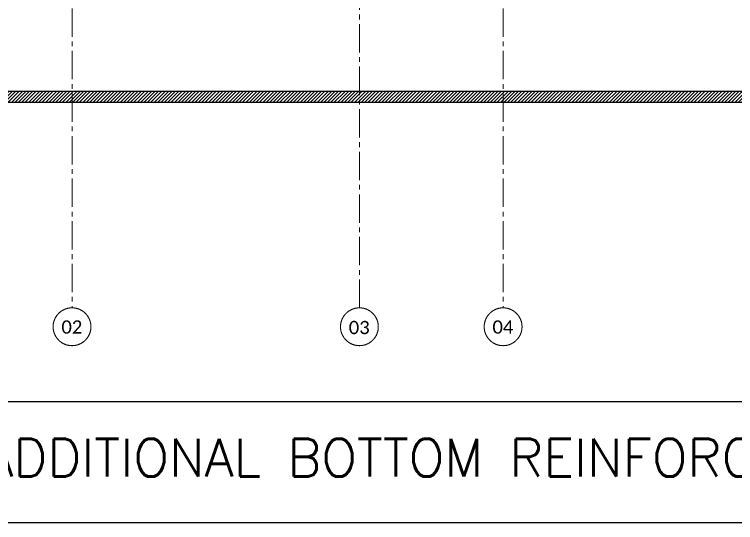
# Model space of a CAD drawing. Header units: millimetres. Extents: x -967280 to 3852, y 2833 to 1955156.
# Drawn here: x -633752 to -614681, y 466936 to 480367 of the extents above; entities that cross this region are included whole.
import ezdxf

# ---------------------------------------------------------------- set-up
doc = ezdxf.new("R2010")
doc.units = ezdxf.units.MM
doc.header["$LTSCALE"] = 1000
doc.linetypes.add('Columns_Structural070816$0$CENTER2', pattern=[1.125, 0.75, -0.125, 0.125, -0.125])
doc.linetypes.add('HRZN_Line-Ptrn-Sold', pattern=[9144001.0, 9144000.0, -1])
for name, color, linetype in [('A-ANNO-TEXT-25', 7, 'Continuous'), ('R.C. footing', 4, 'Continuous'), ('S - BATH Hach', 1, 'Continuous'), ('S -Beams', 2, 'Continuous')]:
    doc.layers.add(name, color=color, linetype=linetype)
for name, color, linetype, lineweight in [('A-AX-ATT-100', 7, 'HRZN_Line-Ptrn-Sold', 18), ('S - column', 6, 'Continuous', 60), ('ST-000-AXIS', 9, 'Columns_Structural070816$0$CENTER2', 9)]:
    doc.layers.add(name, color=color, linetype=linetype, lineweight=lineweight)
doc.styles.add('Calibri_2', font='calibri.ttf', dxfattribs={"height": 300})
doc.styles.add('ROMANC', font='romanc.shx')

# ---------------------------------------------------------------- blocks, each defined once
blk = doc.blocks.new('A$C46269fcd new')
at = {"layer": 'S - BATH Hach', "ltscale": 30, "transparency": 33554483}
h = blk.add_hatch(dxfattribs=at)
h.set_pattern_fill('ANSI31', color=1, scale=20)
h.set_pattern_definition([(45, (643184.17, -484711.8), (-44.9012806, 44.9012806), [])])
h.paths.add_polyline_path([(47835, 35800), (47835, -9200), (-6100, -9200), (-6100, 35800), (-5800, 35800), (-5800, -8900), (47535, -8900), (47535, 35800)])
at = {"layer": 'R.C. footing', "color": 4, "ltscale": 30}
blk.add_lwpolyline([(47835, 35800), (47835, -9200), (-6100, -9200), (-6100, 35800), (-5800, 35800), (-5800, -8900), (47535, -8900), (47535, 35800)], close=True, dxfattribs=at)
blk = doc.blocks.new('Grid - HRZN_G-Datm-Grid-Head-1554275-FIRST FLOOR FFL_1_')
at = {"layer": 'A-AX-ATT-100'}
blk.add_circle((0, 0), 5, dxfattribs=at)
blk = doc.blocks.new('AXES-00')
at = {"layer": 'ST-000-AXIS'}
for p, q in [((525498.9, 750979.6), (525498.9, 695813.8)), ((533098.9, 695813.8), (533098.9, 750979.6)), ((536898.9, 750979.6), (536898.9, 695813.8))]:
    blk.add_line(p, q, dxfattribs=at)
at = {"layer": 'A-AX-ATT-100', "xscale": 99.99999999999993, "yscale": 99.99999999999993, "zscale": 99.99999999999993, "rotation": 180}
for p in [(525498.9, 695313.8), (536898.9, 695313.8)]:
    blk.add_blockref('Grid - HRZN_G-Datm-Grid-Head-1554275-FIRST FLOOR FFL_1_', p, dxfattribs=at)
at = {"layer": 'A-AX-ATT-100', "xscale": 99.99999999999993, "yscale": 99.99999999999993, "zscale": 99.99999999999993}
blk.add_blockref('Grid - HRZN_G-Datm-Grid-Head-1554275-FIRST FLOOR FFL_1_', (533098.9, 695313.8), dxfattribs=at)
at = {"layer": 'A-AX-ATT-100', "linetype": 'Continuous', "lineweight": 13, "char_height": 350, "width": 673.417, "attachment_point": 1, "style": 'Calibri_2'}
for s, insert in [('02', (525218, 695481.8)), ('03', (532817.7, 695468.8)), ('04', (536618, 695481.8))]:
    blk.add_mtext(s, dxfattribs=dict(at, insert=insert))

msp = doc.modelspace()

# ---------------------------------------------------------------- linework, layer by layer
at = {"layer": 'S -Beams'}
msp.add_lwpolyline([(-652423.9, 466935.6), (-573598.7, 466935.6), (-573598.7, 470128.3), (-652423.9, 470128.3)], close=True, dxfattribs=at)

# ---------------------------------------------------------------- block references
at = {"layer": 'S - column', "color": 7, "true_color": 0xffffff}
msp.add_blockref('A$C46269fcd new', (-640828.7, 487237.4), dxfattribs=at)
at = {"layer": 'S -Beams'}
msp.add_blockref('AXES-00', (-1157727.6, -223202.4), dxfattribs=at)

# ---------------------------------------------------------------- texts
at = {"layer": 'A-ANNO-TEXT-25', "insert": (-652423.9, 469151.2), "char_height": 1000, "attachment_point": 1, "style": 'ROMANC'}
msp.add_mtext_dynamic_manual_height_columns('{\\Fsimplex|c0; CONCRETE DIMENSION & ADDITIONAL BOTTOM REINFORCEMENT PLAN FOR LOWER BASEMENT CEILING }', width=82487.138, gutter_width=8268.9, heights=[-1000], dxfattribs=at)

doc.saveas('drawing.dxf')
